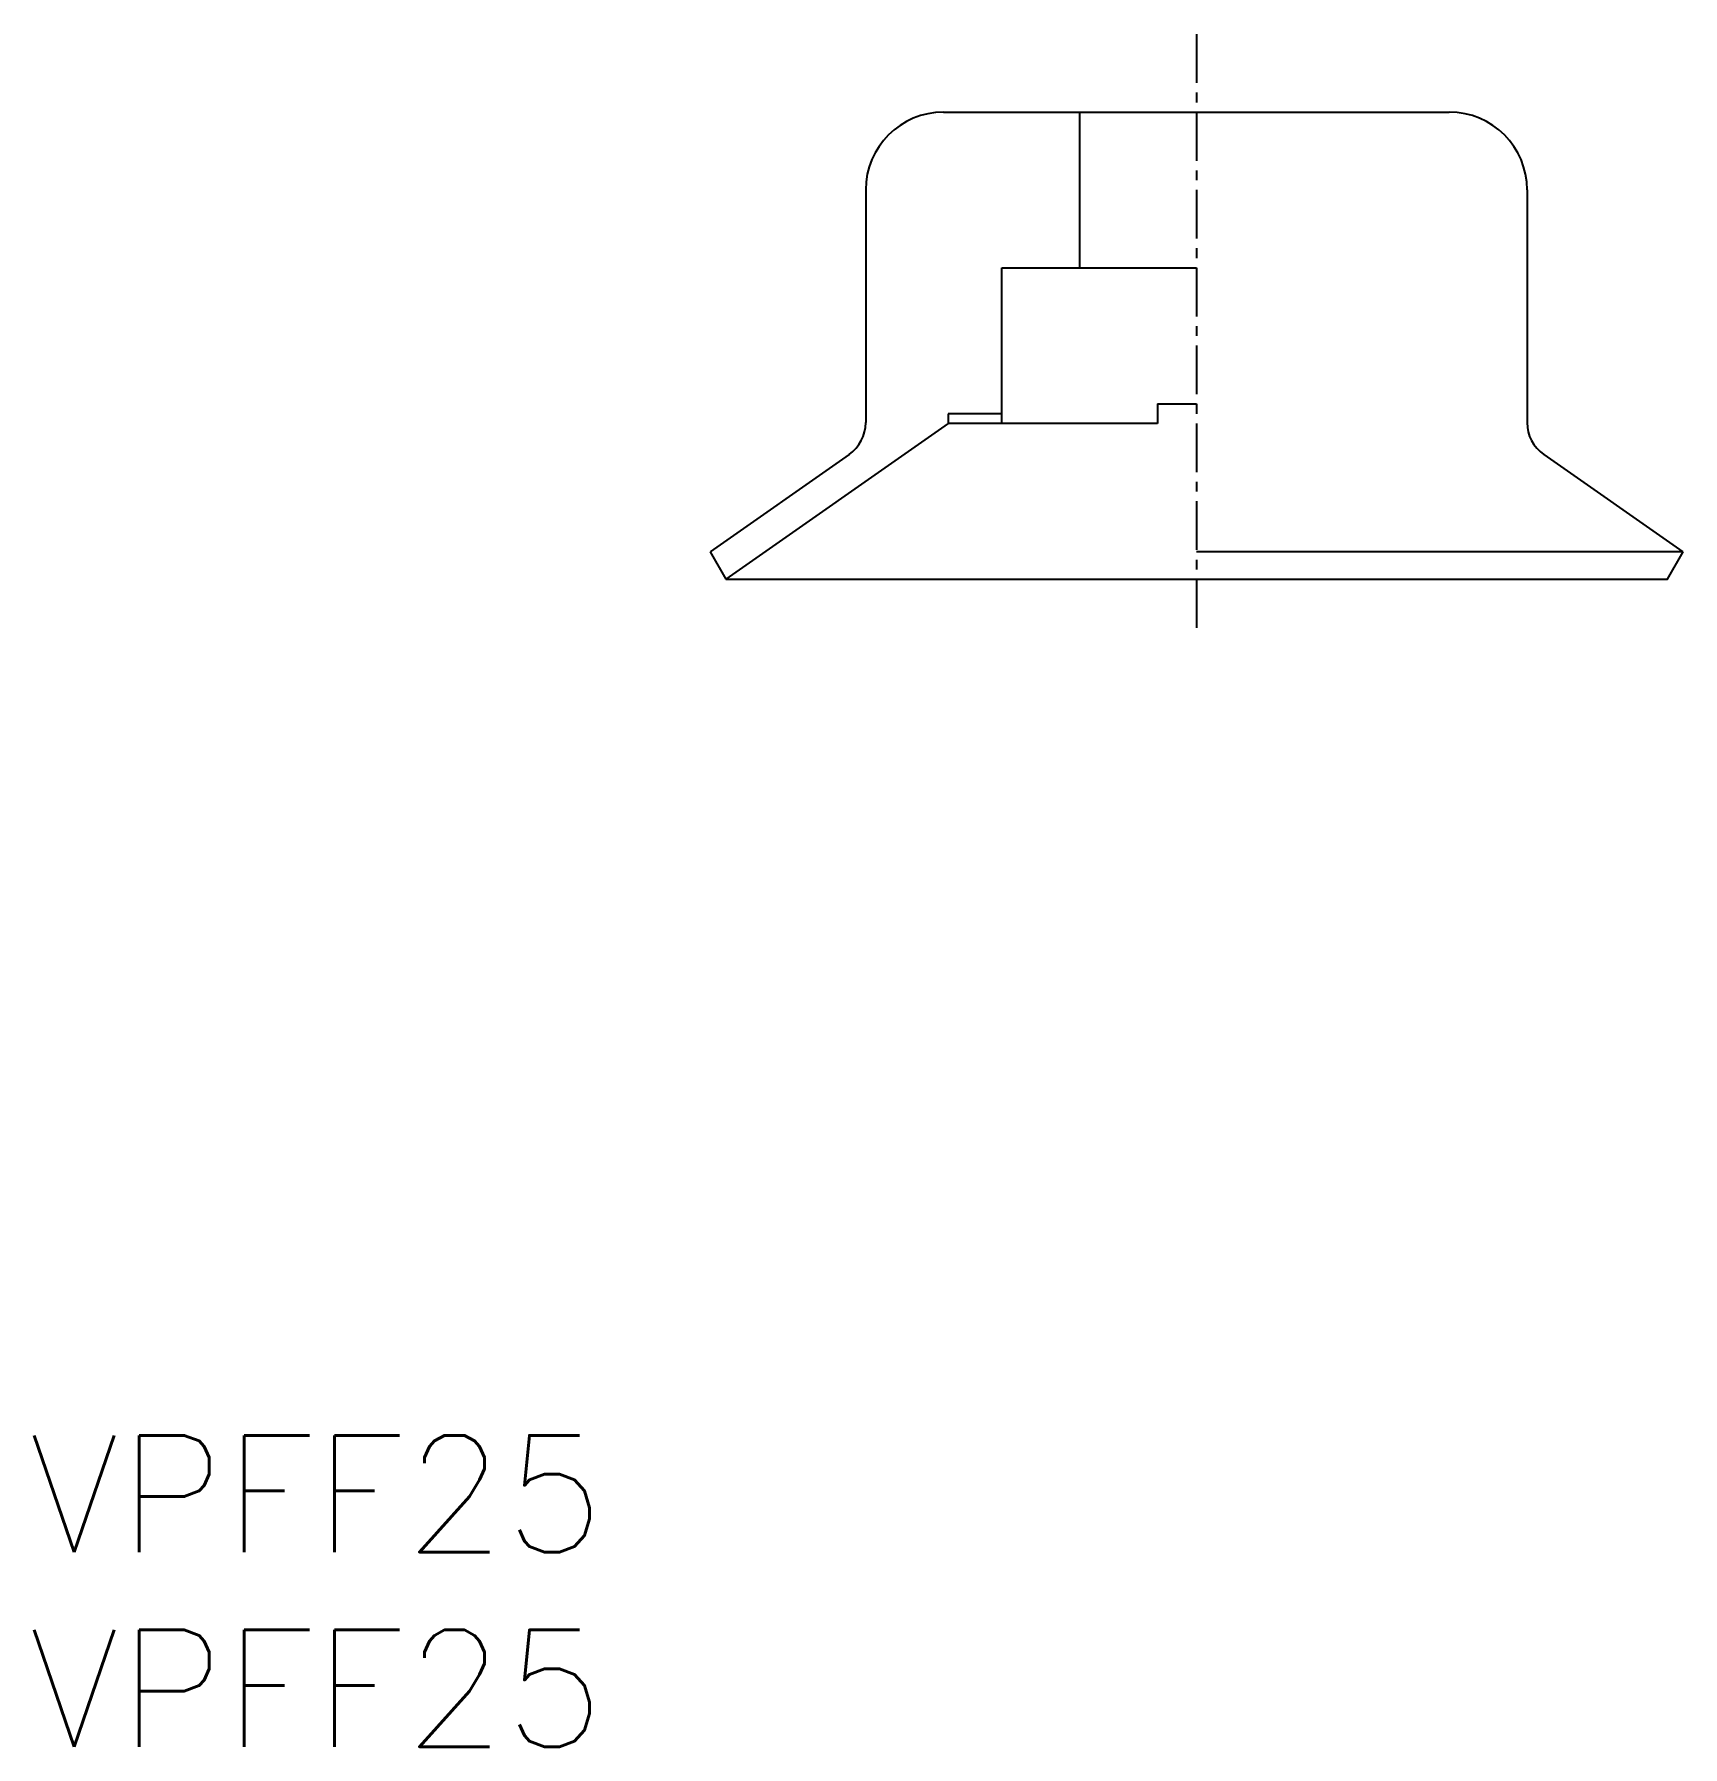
# Model space of a CAD drawing. Extents: x 0.1 to 42.5, y 0 to 44.
import ezdxf

# ---------------------------------------------------------------- set-up
doc = ezdxf.new("R2010")
doc.units = 0
doc.linetypes.add('CENTER', pattern=[2, 1.25, -0.25, 0.25, -0.25])
doc.layers.get('0').update_dxf_attribs({"linetype": 'CONTINUOUS'})
doc.layers.add('CENTER', color=1, linetype='CENTER')
doc.styles.get("Standard").update_dxf_attribs({"font": 'txt.shx'})

# ---------------------------------------------------------------- blocks, each defined once
blk = doc.blocks.new('*U7')
at = {"color": 7, "linetype": 'CONTINUOUS'}
blk.add_text('VPFF25', height=3, dxfattribs=at).set_placement((0, 0))
blk = doc.blocks.new('*U8')
at = {"color": 7, "linetype": 'CONTINUOUS'}
blk.add_text('VPFF25', height=3, dxfattribs=at).set_placement((0, 5))

msp = doc.modelspace()

# ---------------------------------------------------------------- linework, layer by layer
at = {"color": 7, "linetype": 'CONTINUOUS'}
for p, q in [((23.5, 42), (36.5, 42)), ((27, 38), (27, 42)), ((21.5, 40), (21.5, 34.021)), ((38.5, 40), (38.5, 34.021)), ((25, 38), (30, 38)), ((25, 34), (25, 38)), ((29, 34.5), (29, 34)), ((29, 34.5), (30, 34.5)), ((23.617, 34), (17.904, 30)), ((25, 34.25), (23.617, 34.25)), ((23.617, 34.25), (23.617, 34)), ((29, 34), (23.617, 34)), ((21.074, 33.202), (17.5, 30.7)), ((38.926, 33.202), (42.5, 30.7)), ((17.5, 30.7), (17.904, 30)), ((42.5, 30.7), (30, 30.7)), ((42.5, 30.7), (42.096, 30)), ((17.904, 30), (42.096, 30))]:
    msp.add_line(p, q, dxfattribs=at)
for centre, radius, start, end in [((23.5, 40), 2, 90, 180), ((36.5, 40), 2, 0, 90), ((20.5, 34.021), 1, 305, 0), ((39.5, 34.021), 1, 180, 235)]:
    msp.add_arc(centre, radius, start, end, dxfattribs=at)
msp.add_point((42.096, 30), dxfattribs=at)
at = {"layer": 'CENTER', "color": 1, "linetype": 'CENTER'}
msp.add_line((30, 44), (30, 28.705), dxfattribs=at)

# ---------------------------------------------------------------- block references
at = {"color": 7, "linetype": 'CONTINUOUS'}
for name in ['*U8', '*U7']:
    msp.add_blockref(name, (0, 0), dxfattribs=at)

doc.saveas('drawing.dxf')
